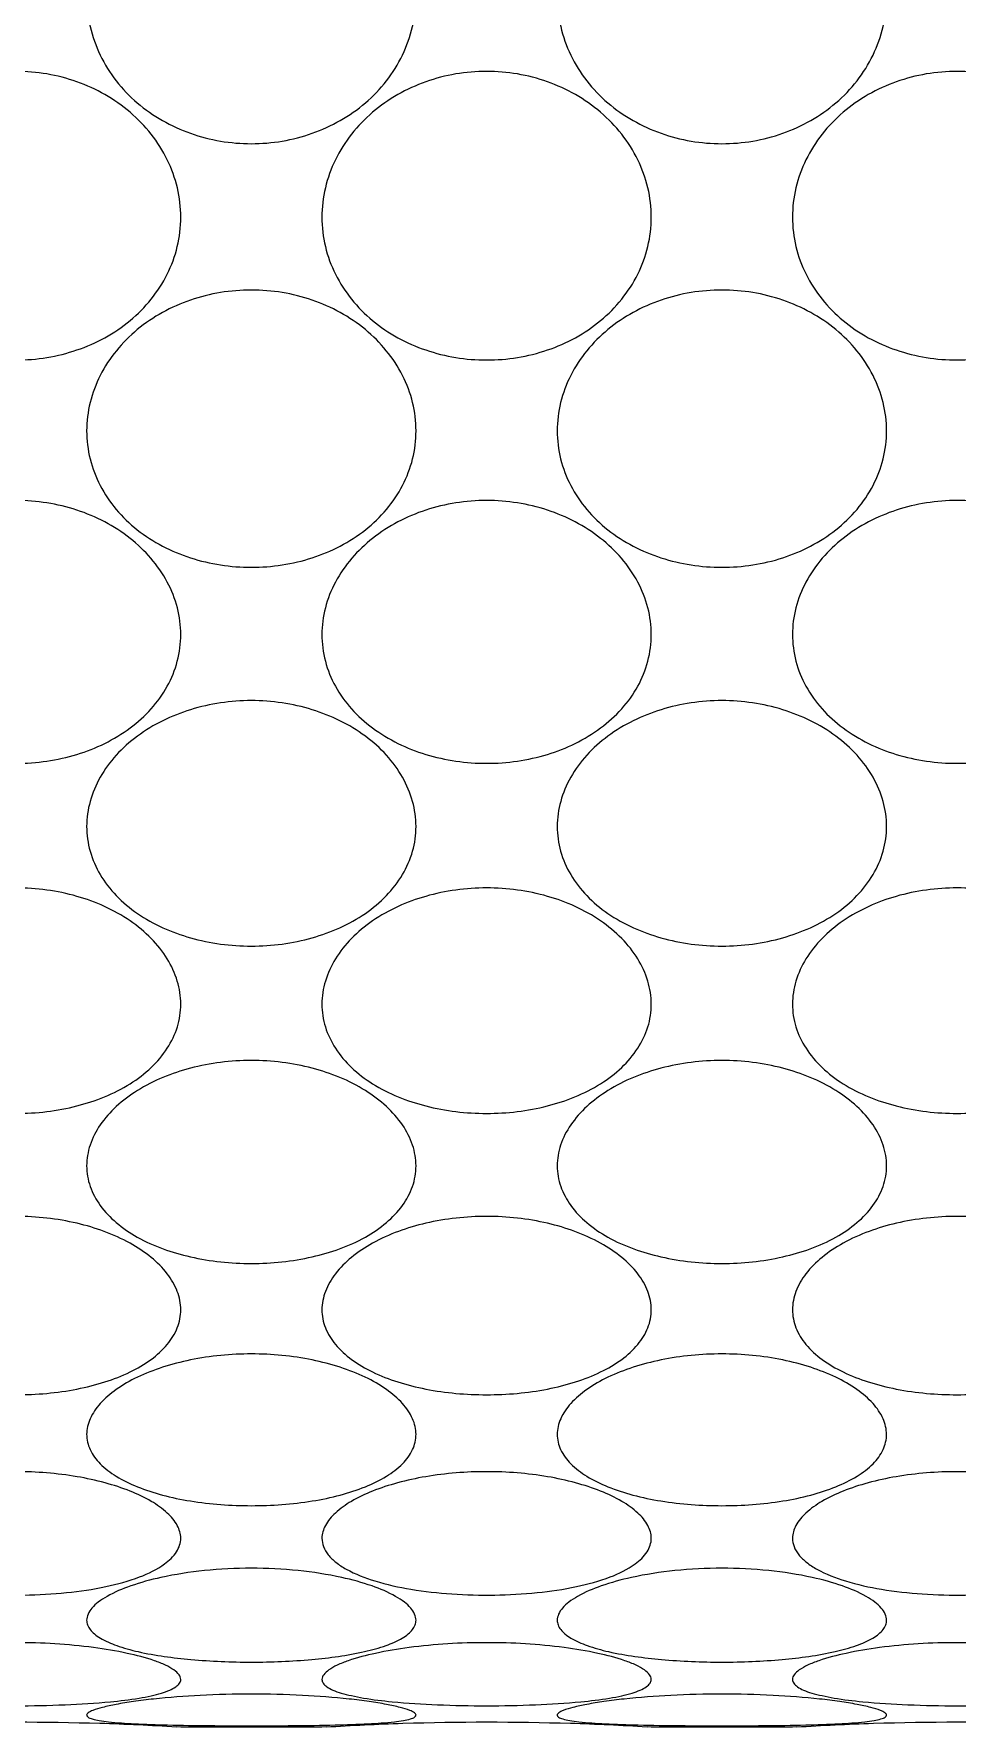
# Model space of a CAD drawing. Header units: inches. Extents: x 50354 to 53215, y -7830 to -6529.
# Drawn here: x 53092.4887 to 53092.705, y -6815.5686 to -6815.1719 of the extents above; entities that cross this region are included whole.
import ezdxf

# ---------------------------------------------------------------- set-up
doc = ezdxf.new("R2010")
doc.units = ezdxf.units.IN
doc.header["$MEASUREMENT"] = 0
doc.layers.add('XR_ID 1F_FUR$0$A-SANI-FIX', color=134, linetype='Continuous')

# ---------------------------------------------------------------- blocks, each defined once
blk = doc.blocks.new('XR_ID 1F_FUR$0$XR_1F FURN$0$A$C698E198A')
at = {"linetype": 'Continuous'}
for p, q in [((-12.998, -23.235), (-13, -23.26)), ((-13, -23.26), (-13, -24.1)), ((-13, -24.1), (-12.998, -24.125)), ((-12.998, -26.035), (-13, -26.06)), ((-13, -26.06), (-13, -26.9)), ((-13, -26.9), (-12.998, -26.925))]:
    blk.add_line(p, q, dxfattribs=at)
for centre, radius, start, end in [((-28.273, -22.28), 15.304, 358.1361, 1.8696), ((-28.314, -22.279), 15.345, 356.4273, 358.1366), ((-28.325, -25.082), 15.357, 1.8698, 3.572), ((-28.273, -25.08), 15.304, 358.1361, 1.8696), ((-28.314, -25.079), 15.345, 356.4273, 358.1366), ((-28.325, -27.882), 15.357, 1.8698, 3.572), ((-28.273, -27.88), 15.304, 358.1361, 1.8696)]:
    blk.add_arc(centre, radius, start, end, dxfattribs=at)
for points, knots in [([(-11.876, -21.3), (-11.85, -21.3), (-11.792, -21.318), (-11.718, -21.383), (-11.65, -21.48), (-11.591, -21.606), (-11.543, -21.754), (-11.494, -21.98), (-11.471, -22.28), (-11.494, -22.58), (-11.543, -22.806), (-11.591, -22.954), (-11.65, -23.08), (-11.718, -23.177), (-11.792, -23.242), (-11.85, -23.26), (-11.876, -23.26)], [0, 0, 0, 0, 0.034965, 0.077478, 0.129946, 0.191999, 0.262052, 0.338123, 0.499998, 0.661873, 0.737945, 0.808, 0.870054, 0.922523, 0.965035, 1, 1, 1, 1]), ([(-10.517, -23.26), (-10.553, -23.26), (-10.629, -23.245), (-10.731, -23.181), (-10.819, -23.082), (-10.893, -22.956), (-10.95, -22.806), (-11.007, -22.581), (-11.033, -22.28), (-11.007, -21.979), (-10.95, -21.754), (-10.893, -21.604), (-10.819, -21.478), (-10.731, -21.379), (-10.629, -21.315), (-10.553, -21.3), (-10.517, -21.3)], [0, 0, 0, 0, 0.045372, 0.093928, 0.148271, 0.20922, 0.276239, 0.348114, 0.500002, 0.65189, 0.723764, 0.790783, 0.851731, 0.906073, 0.954628, 1, 1, 1, 1]), ([(-10.517, -21.3), (-10.48, -21.3), (-10.402, -21.316), (-10.295, -21.379), (-10.199, -21.477), (-10.084, -21.652), (-9.987, -21.923), (-9.948, -22.279), (-9.987, -22.636), (-10.083, -22.908), (-10.198, -23.083), (-10.295, -23.181), (-10.402, -23.244), (-10.48, -23.26), (-10.517, -23.26)], [0, 0, 0, 0, 0.045325, 0.094979, 0.15068, 0.212543, 0.350671, 0.499755, 0.648875, 0.787118, 0.849076, 0.904873, 0.954631, 1, 1, 1, 1]), ([(-8.699, -23.26), (-8.744, -23.26), (-8.838, -23.246), (-8.967, -23.183), (-9.082, -23.085), (-9.213, -22.912), (-9.321, -22.638), (-9.363, -22.28), (-9.321, -21.922), (-9.213, -21.648), (-9.082, -21.475), (-8.967, -21.377), (-8.838, -21.314), (-8.744, -21.3), (-8.699, -21.3)], [0, 0, 0, 0, 0.053016, 0.107462, 0.164933, 0.226177, 0.358763, 0.499998, 0.641234, 0.773822, 0.835067, 0.892538, 0.946984, 1, 1, 1, 1]), ([(-8.699, -21.3), (-8.652, -21.3), (-8.557, -21.315), (-8.423, -21.377), (-8.302, -21.474), (-8.16, -21.647), (-8.039, -21.919), (-7.991, -22.28), (-8.039, -22.641), (-8.16, -22.913), (-8.302, -23.086), (-8.423, -23.183), (-8.557, -23.245), (-8.652, -23.26), (-8.699, -23.26)], [0, 0, 0, 0, 0.05273, 0.107892, 0.166442, 0.228535, 0.360979, 0.499998, 0.639018, 0.771464, 0.833558, 0.892108, 0.947271, 1, 1, 1, 1]), ([(-6.5, -23.26), (-6.553, -23.26), (-6.661, -23.246), (-6.812, -23.185), (-6.947, -23.087), (-7.101, -22.916), (-7.232, -22.643), (-7.283, -22.28), (-7.232, -21.917), (-7.101, -21.644), (-6.947, -21.473), (-6.812, -21.375), (-6.661, -21.314), (-6.553, -21.3), (-6.5, -21.3)], [0, 0, 0, 0, 0.05807, 0.116648, 0.176553, 0.238282, 0.366741, 0.499998, 0.633256, 0.761717, 0.823447, 0.883352, 0.94193, 1, 1, 1, 1]), ([(-6.5, -21.3), (-6.446, -21.3), (-6.338, -21.314), (-6.129, -21.397), (-5.906, -21.593), (-5.74, -21.915), (-5.683, -22.28), (-5.74, -22.645), (-5.906, -22.967), (-6.129, -23.163), (-6.338, -23.246), (-6.446, -23.26), (-6.5, -23.26)], [0, 0, 0, 0, 0.057826, 0.116908, 0.239465, 0.368128, 0.499999, 0.631869, 0.760534, 0.883092, 0.942174, 1, 1, 1, 1]), ([(-4.017, -23.26), (-4.076, -23.26), (-4.193, -23.246), (-4.36, -23.185), (-4.509, -23.088), (-4.68, -22.919), (-4.827, -22.647), (-4.886, -22.28), (-4.827, -21.913), (-4.68, -21.641), (-4.509, -21.472), (-4.36, -21.375), (-4.193, -21.314), (-4.076, -21.3), (-4.017, -21.3)], [0, 0, 0, 0, 0.06109, 0.122284, 0.183848, 0.246049, 0.372017, 0.500002, 0.627987, 0.753954, 0.816155, 0.877717, 0.93891, 1, 1, 1, 1]), ([(-4.017, -21.3), (-3.959, -21.3), (-3.84, -21.314), (-3.615, -21.395), (-3.373, -21.588), (-3.191, -21.912), (-3.128, -22.28), (-3.191, -22.648), (-3.373, -22.972), (-3.615, -23.165), (-3.84, -23.246), (-3.959, -23.26), (-4.017, -23.26)], [0, 0, 0, 0, 0.060936, 0.122432, 0.246563, 0.37277, 0.500002, 0.627234, 0.753441, 0.87757, 0.939065, 1, 1, 1, 1]), ([(-12.605, -21.457), (-12.587, -21.51), (-12.556, -21.63), (-12.51, -21.904), (-12.489, -22.28), (-12.51, -22.656), (-12.556, -22.93), (-12.587, -23.05), (-12.605, -23.103)], [0, 0, 0, 0, 0.100368, 0.222072, 0.499986, 0.777907, 0.899621, 1, 1, 1, 1]), ([(-12.06, -23.115), (-12.09, -23.061), (-12.139, -22.934), (-12.185, -22.723), (-12.211, -22.484), (-12.218, -22.233), (-12.204, -21.984), (-12.17, -21.754), (-12.117, -21.556), (-12.062, -21.441), (-12.029, -21.396)], [0, 0, 0, 0, 0.10395, 0.228487, 0.366625, 0.510839, 0.653655, 0.787569, 0.905128, 1, 1, 1, 1]), ([(-12.849, -22.842), (-12.858, -22.752), (-12.869, -22.565), (-12.875, -22.281), (-12.869, -21.996), (-12.858, -21.809), (-12.849, -21.719)], [0, 0, 0, 0, 0.239734, 0.499899, 0.760114, 1, 1, 1, 1]), ([(-12.968, -22.829), (-12.966, -22.811), (-12.962, -22.779), (-12.954, -22.742), (-12.947, -22.72), (-12.941, -22.708), (-12.934, -22.7), (-12.929, -22.7)], [0, 0, 0, 0, 0.401908, 0.701539, 0.811757, 0.896092, 1, 1, 1, 1]), ([(-12.929, -22.7), (-12.923, -22.7), (-12.911, -22.713), (-12.905, -22.727), (-12.901, -22.736)], [0, 0, 0, 0, 0.347255, 1, 1, 1, 1]), ([(-12.901, -22.736), (-12.894, -22.755), (-12.88, -22.801), (-12.863, -22.882), (-12.846, -22.984), (-12.826, -23.15), (-12.808, -23.384), (-12.801, -23.68), (-12.808, -23.976), (-12.826, -24.21), (-12.846, -24.376), (-12.863, -24.478), (-12.88, -24.559), (-12.894, -24.605), (-12.901, -24.624)], [0, 0, 0, 0, 0.031746, 0.075753, 0.130448, 0.194012, 0.34024, 0.500003, 0.659766, 0.805992, 0.869554, 0.924248, 0.968254, 1, 1, 1, 1]), ([(-12.55, -23.006), (-12.541, -22.963), (-12.52, -22.886), (-12.483, -22.799), (-12.448, -22.747), (-12.422, -22.721), (-12.394, -22.704), (-12.373, -22.7), (-12.364, -22.7)], [0, 0, 0, 0, 0.349245, 0.630114, 0.743606, 0.840326, 0.923707, 1, 1, 1, 1]), ([(-12.364, -22.7), (-12.352, -22.7), (-12.325, -22.707), (-12.288, -22.732), (-12.253, -22.771), (-12.205, -22.847), (-12.153, -22.971), (-12.123, -23.081), (-12.11, -23.142)], [0, 0, 0, 0, 0.068375, 0.148578, 0.246055, 0.362615, 0.650483, 1, 1, 1, 1]), ([(-11.258, -24.66), (-11.289, -24.66), (-11.355, -24.644), (-11.441, -24.579), (-11.514, -24.481), (-11.575, -24.354), (-11.623, -24.206), (-11.67, -23.98), (-11.691, -23.68), (-11.67, -23.38), (-11.623, -23.154), (-11.575, -23.006), (-11.514, -22.879), (-11.441, -22.781), (-11.355, -22.716), (-11.289, -22.7), (-11.258, -22.7)], [0, 0, 0, 0, 0.040443, 0.085413, 0.13809, 0.199102, 0.267542, 0.341798, 0.500002, 0.658205, 0.73246, 0.800899, 0.86191, 0.914587, 0.959557, 1, 1, 1, 1]), ([(-11.258, -22.7), (-11.227, -22.7), (-11.158, -22.717), (-11.067, -22.781), (-10.984, -22.879), (-10.913, -23.005), (-10.855, -23.154), (-10.797, -23.379), (-10.768, -23.68), (-10.797, -23.981), (-10.855, -24.206), (-10.913, -24.355), (-10.984, -24.481), (-11.067, -24.579), (-11.158, -24.643), (-11.227, -24.66), (-11.258, -24.66)], [0, 0, 0, 0, 0.040538, 0.086791, 0.140875, 0.202752, 0.271258, 0.3448, 0.500002, 0.655203, 0.728744, 0.797249, 0.859124, 0.913209, 0.959461, 1, 1, 1, 1]), ([(-9.661, -24.66), (-9.702, -24.66), (-9.787, -24.645), (-9.903, -24.582), (-10.005, -24.484), (-10.123, -24.309), (-10.217, -24.036), (-10.254, -23.68), (-10.217, -23.324), (-10.123, -23.051), (-10.005, -22.876), (-9.903, -22.778), (-9.787, -22.715), (-9.702, -22.7), (-9.661, -22.7)], [0, 0, 0, 0, 0.049573, 0.101307, 0.157294, 0.218355, 0.353731, 0.500001, 0.646272, 0.781646, 0.842706, 0.898693, 0.950427, 1, 1, 1, 1]), ([(-9.661, -22.7), (-9.619, -22.7), (-9.532, -22.715), (-9.411, -22.778), (-9.301, -22.876), (-9.172, -23.049), (-9.063, -23.321), (-9.019, -23.68), (-9.063, -24.039), (-9.172, -24.311), (-9.301, -24.484), (-9.411, -24.582), (-9.532, -24.645), (-9.619, -24.66), (-9.661, -24.66)], [0, 0, 0, 0, 0.049365, 0.101995, 0.159209, 0.221173, 0.356257, 0.500001, 0.643746, 0.778828, 0.840791, 0.898004, 0.950635, 1, 1, 1, 1]), ([(-7.641, -24.66), (-7.691, -24.66), (-7.792, -24.646), (-7.933, -24.584), (-8.059, -24.486), (-8.202, -24.314), (-8.322, -24.041), (-8.369, -23.68), (-8.322, -23.319), (-8.202, -23.046), (-8.059, -22.874), (-7.933, -22.776), (-7.792, -22.714), (-7.691, -22.7), (-7.641, -22.7)], [0, 0, 0, 0, 0.055824, 0.112542, 0.171326, 0.232805, 0.363103, 0.500001, 0.6369, 0.767196, 0.828674, 0.887458, 0.944176, 1, 1, 1, 1]), ([(-7.641, -22.7), (-7.591, -22.7), (-7.489, -22.715), (-7.344, -22.776), (-7.212, -22.873), (-7.059, -23.045), (-6.928, -23.317), (-6.875, -23.68), (-6.928, -24.043), (-7.059, -24.315), (-7.212, -24.487), (-7.344, -24.584), (-7.489, -24.645), (-7.591, -24.66), (-7.641, -24.66)], [0, 0, 0, 0, 0.055502, 0.11278, 0.172484, 0.234728, 0.364992, 0.500001, 0.63501, 0.765272, 0.827515, 0.887219, 0.944497, 1, 1, 1, 1]), ([(-5.288, -24.66), (-5.344, -24.66), (-5.457, -24.646), (-5.616, -24.585), (-5.76, -24.488), (-5.923, -24.318), (-6.063, -24.045), (-6.118, -23.68), (-6.063, -23.315), (-5.923, -23.042), (-5.76, -22.872), (-5.616, -22.775), (-5.457, -22.714), (-5.344, -22.7), (-5.288, -22.7)], [0, 0, 0, 0, 0.059816, 0.11987, 0.180701, 0.242673, 0.369706, 0.500001, 0.630296, 0.757328, 0.819299, 0.880129, 0.940184, 1, 1, 1, 1]), ([(-5.288, -22.7), (-5.231, -22.7), (-5.117, -22.714), (-4.899, -22.796), (-4.665, -22.99), (-4.49, -23.313), (-4.43, -23.68), (-4.49, -24.047), (-4.665, -24.37), (-4.899, -24.564), (-5.117, -24.646), (-5.231, -24.66), (-5.288, -24.66)], [0, 0, 0, 0, 0.059605, 0.120053, 0.243502, 0.370771, 0.500001, 0.629231, 0.756498, 0.879946, 0.940395, 1, 1, 1, 1]), ([(-2.703, -24.66), (-2.763, -24.66), (-2.884, -24.646), (-3.055, -24.585), (-3.21, -24.489), (-3.385, -24.32), (-3.538, -24.048), (-3.6, -23.68), (-3.538, -23.312), (-3.385, -23.04), (-3.21, -22.871), (-3.055, -22.775), (-2.884, -22.714), (-2.763, -22.7), (-2.703, -22.7)], [0, 0, 0, 0, 0.061998, 0.123968, 0.186064, 0.248436, 0.373682, 0.500001, 0.62632, 0.751564, 0.813936, 0.876031, 0.938002, 1, 1, 1, 1]), ([(-12.987, -23.181), (-12.985, -23.115), (-12.981, -22.998), (-12.974, -22.881), (-12.968, -22.829)], [0, 0, 0, 0, 0.560169, 1, 1, 1, 1]), ([(-12.716, -23.26), (-12.724, -23.26), (-12.742, -23.253), (-12.763, -23.228), (-12.782, -23.192), (-12.799, -23.142), (-12.814, -23.081), (-12.834, -22.98), (-12.843, -22.899), (-12.849, -22.842)], [0, 0, 0, 0, 0.051938, 0.118849, 0.208602, 0.323036, 0.461504, 0.622134, 1, 1, 1, 1]), ([(-12.551, -24.354), (-12.574, -24.251), (-12.604, -24.026), (-12.618, -23.68), (-12.604, -23.334), (-12.574, -23.109), (-12.55, -23.006)], [0, 0, 0, 0, 0.23461, 0.500046, 0.765459, 1, 1, 1, 1]), ([(-12.605, -23.103), (-12.613, -23.125), (-12.628, -23.166), (-12.656, -23.216), (-12.683, -23.249), (-12.706, -23.26), (-12.716, -23.26)], [0, 0, 0, 0, 0.360851, 0.644967, 0.852372, 1, 1, 1, 1]), ([(-12.11, -23.142), (-12.091, -23.227), (-12.064, -23.406), (-12.05, -23.68), (-12.064, -23.954), (-12.091, -24.133), (-12.11, -24.218)], [0, 0, 0, 0, 0.241927, 0.499987, 0.758053, 1, 1, 1, 1]), ([(-11.876, -23.26), (-11.893, -23.26), (-11.929, -23.253), (-11.978, -23.223), (-12.023, -23.175), (-12.048, -23.137), (-12.06, -23.115)], [0, 0, 0, 0, 0.208603, 0.43564, 0.69689, 1, 1, 1, 1]), ([(-12.987, -24.178), (-12.991, -24.012), (-12.993, -23.679), (-12.991, -23.347), (-12.987, -23.181)], [0, 0, 0, 0, 0.500087, 1, 1, 1, 1]), ([(-12.849, -24.519), (-12.844, -24.462), (-12.834, -24.381), (-12.815, -24.279), (-12.799, -24.218), (-12.782, -24.169), (-12.763, -24.132), (-12.742, -24.107), (-12.724, -24.1), (-12.716, -24.1)], [0, 0, 0, 0, 0.377864, 0.538515, 0.677008, 0.791463, 0.881221, 0.94811, 1, 1, 1, 1]), ([(-12.716, -24.1), (-12.706, -24.1), (-12.683, -24.111), (-12.656, -24.144), (-12.628, -24.194), (-12.613, -24.235), (-12.605, -24.257)], [0, 0, 0, 0, 0.147642, 0.355049, 0.63916, 1, 1, 1, 1]), ([(-12.029, -24.196), (-12.009, -24.169), (-11.975, -24.132), (-11.918, -24.105), (-11.89, -24.1), (-11.876, -24.1)], [0, 0, 0, 0, 0.546591, 0.779569, 1, 1, 1, 1]), ([(-11.876, -24.1), (-11.85, -24.1), (-11.792, -24.118), (-11.718, -24.183), (-11.65, -24.28), (-11.591, -24.406), (-11.543, -24.554), (-11.494, -24.78), (-11.471, -25.08), (-11.494, -25.38), (-11.543, -25.606), (-11.591, -25.754), (-11.65, -25.88), (-11.718, -25.977), (-11.792, -26.042), (-11.85, -26.06), (-11.876, -26.06)], [0, 0, 0, 0, 0.034965, 0.077478, 0.129946, 0.191999, 0.262052, 0.338123, 0.499998, 0.661873, 0.737945, 0.808, 0.870054, 0.922523, 0.965035, 1, 1, 1, 1]), ([(-10.517, -26.06), (-10.553, -26.06), (-10.629, -26.045), (-10.731, -25.981), (-10.819, -25.882), (-10.893, -25.756), (-10.95, -25.606), (-11.007, -25.381), (-11.033, -25.08), (-11.007, -24.779), (-10.95, -24.554), (-10.893, -24.404), (-10.819, -24.278), (-10.731, -24.179), (-10.629, -24.115), (-10.553, -24.1), (-10.517, -24.1)], [0, 0, 0, 0, 0.045372, 0.093928, 0.148271, 0.20922, 0.276239, 0.348114, 0.500002, 0.65189, 0.723764, 0.790783, 0.851731, 0.906073, 0.954628, 1, 1, 1, 1]), ([(-10.517, -24.1), (-10.48, -24.1), (-10.402, -24.116), (-10.295, -24.179), (-10.199, -24.277), (-10.084, -24.452), (-9.987, -24.723), (-9.948, -25.079), (-9.987, -25.436), (-10.083, -25.708), (-10.198, -25.883), (-10.295, -25.981), (-10.402, -26.044), (-10.48, -26.06), (-10.517, -26.06)], [0, 0, 0, 0, 0.045325, 0.094979, 0.15068, 0.212543, 0.350671, 0.499755, 0.648875, 0.787118, 0.849076, 0.904873, 0.954631, 1, 1, 1, 1]), ([(-8.699, -26.06), (-8.744, -26.06), (-8.838, -26.046), (-8.967, -25.983), (-9.082, -25.885), (-9.213, -25.712), (-9.321, -25.438), (-9.363, -25.08), (-9.321, -24.722), (-9.213, -24.448), (-9.082, -24.275), (-8.967, -24.177), (-8.838, -24.114), (-8.744, -24.1), (-8.699, -24.1)], [0, 0, 0, 0, 0.053016, 0.107462, 0.164933, 0.226177, 0.358763, 0.499998, 0.641234, 0.773822, 0.835067, 0.892538, 0.946984, 1, 1, 1, 1]), ([(-8.699, -24.1), (-8.652, -24.1), (-8.557, -24.115), (-8.423, -24.177), (-8.302, -24.274), (-8.16, -24.447), (-8.039, -24.719), (-7.991, -25.08), (-8.039, -25.441), (-8.16, -25.713), (-8.302, -25.886), (-8.423, -25.983), (-8.557, -26.045), (-8.652, -26.06), (-8.699, -26.06)], [0, 0, 0, 0, 0.05273, 0.107892, 0.166442, 0.228535, 0.360979, 0.499998, 0.639018, 0.771464, 0.833558, 0.892108, 0.947271, 1, 1, 1, 1]), ([(-6.5, -26.06), (-6.553, -26.06), (-6.661, -26.046), (-6.812, -25.985), (-6.947, -25.887), (-7.101, -25.716), (-7.232, -25.443), (-7.283, -25.08), (-7.232, -24.717), (-7.101, -24.444), (-6.947, -24.273), (-6.812, -24.175), (-6.661, -24.114), (-6.553, -24.1), (-6.5, -24.1)], [0, 0, 0, 0, 0.05807, 0.116648, 0.176553, 0.238282, 0.366741, 0.499998, 0.633256, 0.761717, 0.823447, 0.883352, 0.94193, 1, 1, 1, 1]), ([(-6.5, -24.1), (-6.446, -24.1), (-6.338, -24.114), (-6.129, -24.197), (-5.906, -24.393), (-5.74, -24.715), (-5.683, -25.08), (-5.74, -25.445), (-5.906, -25.767), (-6.129, -25.963), (-6.338, -26.046), (-6.446, -26.06), (-6.5, -26.06)], [0, 0, 0, 0, 0.057826, 0.116908, 0.239465, 0.368128, 0.499999, 0.631869, 0.760534, 0.883092, 0.942174, 1, 1, 1, 1]), ([(-4.017, -26.06), (-4.076, -26.06), (-4.193, -26.046), (-4.36, -25.985), (-4.509, -25.888), (-4.68, -25.719), (-4.827, -25.447), (-4.886, -25.08), (-4.827, -24.713), (-4.68, -24.441), (-4.509, -24.272), (-4.36, -24.175), (-4.193, -24.114), (-4.076, -24.1), (-4.017, -24.1)], [0, 0, 0, 0, 0.06109, 0.122284, 0.183848, 0.246049, 0.372017, 0.500002, 0.627987, 0.753954, 0.816155, 0.877717, 0.93891, 1, 1, 1, 1]), ([(-4.017, -24.1), (-3.959, -24.1), (-3.84, -24.114), (-3.615, -24.195), (-3.373, -24.388), (-3.191, -24.712), (-3.128, -25.08), (-3.191, -25.448), (-3.373, -25.772), (-3.615, -25.965), (-3.84, -26.046), (-3.959, -26.06), (-4.017, -26.06)], [0, 0, 0, 0, 0.060936, 0.122432, 0.246563, 0.37277, 0.500002, 0.627234, 0.753441, 0.87757, 0.939065, 1, 1, 1, 1]), ([(-12.968, -24.531), (-12.974, -24.479), (-12.981, -24.362), (-12.985, -24.244), (-12.987, -24.178)], [0, 0, 0, 0, 0.43969, 1, 1, 1, 1]), ([(-12.605, -24.257), (-12.587, -24.31), (-12.556, -24.43), (-12.51, -24.704), (-12.489, -25.08), (-12.51, -25.456), (-12.556, -25.73), (-12.587, -25.85), (-12.605, -25.903)], [0, 0, 0, 0, 0.100368, 0.222072, 0.499986, 0.777907, 0.899621, 1, 1, 1, 1]), ([(-12.11, -24.218), (-12.123, -24.279), (-12.153, -24.389), (-12.205, -24.513), (-12.253, -24.589), (-12.288, -24.628), (-12.325, -24.653), (-12.352, -24.66), (-12.364, -24.66)], [0, 0, 0, 0, 0.349516, 0.637392, 0.753955, 0.851433, 0.931632, 1, 1, 1, 1]), ([(-12.06, -25.915), (-12.09, -25.861), (-12.139, -25.734), (-12.185, -25.523), (-12.211, -25.284), (-12.218, -25.033), (-12.204, -24.784), (-12.17, -24.554), (-12.117, -24.356), (-12.062, -24.241), (-12.029, -24.196)], [0, 0, 0, 0, 0.10395, 0.228487, 0.366625, 0.510839, 0.653655, 0.787569, 0.905128, 1, 1, 1, 1]), ([(-12.364, -24.66), (-12.373, -24.66), (-12.394, -24.656), (-12.422, -24.639), (-12.448, -24.613), (-12.483, -24.561), (-12.52, -24.474), (-12.541, -24.397), (-12.551, -24.354)], [0, 0, 0, 0, 0.076266, 0.159626, 0.256338, 0.369832, 0.650724, 1, 1, 1, 1]), ([(-12.929, -24.66), (-12.934, -24.66), (-12.941, -24.652), (-12.947, -24.64), (-12.954, -24.618), (-12.961, -24.581), (-12.966, -24.549), (-12.968, -24.531)], [0, 0, 0, 0, 0.10394, 0.188277, 0.298492, 0.598106, 1, 1, 1, 1]), ([(-12.849, -25.642), (-12.858, -25.552), (-12.869, -25.365), (-12.875, -25.081), (-12.869, -24.796), (-12.858, -24.609), (-12.849, -24.519)], [0, 0, 0, 0, 0.239734, 0.499899, 0.760114, 1, 1, 1, 1]), ([(-12.901, -24.624), (-12.905, -24.633), (-12.911, -24.647), (-12.923, -24.66), (-12.929, -24.66)], [0, 0, 0, 0, 0.65274, 1, 1, 1, 1]), ([(-12.968, -25.629), (-12.966, -25.611), (-12.962, -25.579), (-12.954, -25.542), (-12.947, -25.52), (-12.941, -25.508), (-12.934, -25.5), (-12.929, -25.5)], [0, 0, 0, 0, 0.401908, 0.701539, 0.811757, 0.896092, 1, 1, 1, 1]), ([(-12.929, -25.5), (-12.923, -25.5), (-12.911, -25.513), (-12.905, -25.527), (-12.901, -25.536)], [0, 0, 0, 0, 0.347255, 1, 1, 1, 1]), ([(-12.901, -25.536), (-12.894, -25.555), (-12.88, -25.601), (-12.863, -25.682), (-12.846, -25.784), (-12.826, -25.95), (-12.808, -26.184), (-12.801, -26.48), (-12.808, -26.776), (-12.826, -27.01), (-12.846, -27.176), (-12.863, -27.278), (-12.88, -27.359), (-12.894, -27.405), (-12.901, -27.424)], [0, 0, 0, 0, 0.031746, 0.075753, 0.130448, 0.194012, 0.34024, 0.500003, 0.659766, 0.805992, 0.869554, 0.924248, 0.968254, 1, 1, 1, 1]), ([(-12.55, -25.806), (-12.541, -25.763), (-12.52, -25.686), (-12.483, -25.599), (-12.448, -25.547), (-12.422, -25.521), (-12.394, -25.504), (-12.373, -25.5), (-12.364, -25.5)], [0, 0, 0, 0, 0.349245, 0.630114, 0.743606, 0.840326, 0.923707, 1, 1, 1, 1]), ([(-12.364, -25.5), (-12.352, -25.5), (-12.325, -25.507), (-12.288, -25.532), (-12.253, -25.571), (-12.205, -25.647), (-12.153, -25.771), (-12.123, -25.881), (-12.11, -25.942)], [0, 0, 0, 0, 0.068375, 0.148578, 0.246055, 0.362615, 0.650483, 1, 1, 1, 1]), ([(-11.258, -27.46), (-11.289, -27.46), (-11.355, -27.444), (-11.441, -27.379), (-11.514, -27.281), (-11.575, -27.154), (-11.623, -27.006), (-11.67, -26.78), (-11.691, -26.48), (-11.67, -26.18), (-11.623, -25.954), (-11.575, -25.806), (-11.514, -25.679), (-11.441, -25.581), (-11.355, -25.516), (-11.289, -25.5), (-11.258, -25.5)], [0, 0, 0, 0, 0.040443, 0.085413, 0.13809, 0.199102, 0.267542, 0.341798, 0.500002, 0.658205, 0.73246, 0.800899, 0.86191, 0.914587, 0.959557, 1, 1, 1, 1]), ([(-11.258, -25.5), (-11.227, -25.5), (-11.158, -25.517), (-11.067, -25.581), (-10.984, -25.679), (-10.913, -25.805), (-10.855, -25.954), (-10.797, -26.179), (-10.768, -26.48), (-10.797, -26.781), (-10.855, -27.006), (-10.913, -27.155), (-10.984, -27.281), (-11.067, -27.379), (-11.158, -27.443), (-11.227, -27.46), (-11.258, -27.46)], [0, 0, 0, 0, 0.040538, 0.086791, 0.140875, 0.202752, 0.271258, 0.3448, 0.500002, 0.655203, 0.728744, 0.797249, 0.859124, 0.913209, 0.959461, 1, 1, 1, 1]), ([(-9.661, -27.46), (-9.702, -27.46), (-9.787, -27.445), (-9.903, -27.382), (-10.005, -27.284), (-10.123, -27.109), (-10.217, -26.836), (-10.254, -26.48), (-10.217, -26.124), (-10.123, -25.851), (-10.005, -25.676), (-9.903, -25.578), (-9.787, -25.515), (-9.702, -25.5), (-9.661, -25.5)], [0, 0, 0, 0, 0.049573, 0.101307, 0.157294, 0.218355, 0.353731, 0.500001, 0.646272, 0.781646, 0.842706, 0.898693, 0.950427, 1, 1, 1, 1]), ([(-9.661, -25.5), (-9.619, -25.5), (-9.532, -25.515), (-9.411, -25.578), (-9.301, -25.676), (-9.172, -25.849), (-9.063, -26.121), (-9.019, -26.48), (-9.063, -26.839), (-9.172, -27.111), (-9.301, -27.284), (-9.411, -27.382), (-9.532, -27.445), (-9.619, -27.46), (-9.661, -27.46)], [0, 0, 0, 0, 0.049365, 0.101995, 0.159209, 0.221173, 0.356257, 0.500001, 0.643746, 0.778828, 0.840791, 0.898004, 0.950635, 1, 1, 1, 1]), ([(-7.641, -27.46), (-7.691, -27.46), (-7.792, -27.446), (-7.933, -27.384), (-8.059, -27.286), (-8.202, -27.114), (-8.322, -26.841), (-8.369, -26.48), (-8.322, -26.119), (-8.202, -25.846), (-8.059, -25.674), (-7.933, -25.576), (-7.792, -25.514), (-7.691, -25.5), (-7.641, -25.5)], [0, 0, 0, 0, 0.055824, 0.112542, 0.171326, 0.232805, 0.363103, 0.500001, 0.6369, 0.767196, 0.828674, 0.887458, 0.944176, 1, 1, 1, 1]), ([(-7.641, -25.5), (-7.591, -25.5), (-7.489, -25.515), (-7.344, -25.576), (-7.212, -25.673), (-7.059, -25.845), (-6.928, -26.117), (-6.875, -26.48), (-6.928, -26.843), (-7.059, -27.115), (-7.212, -27.287), (-7.344, -27.384), (-7.489, -27.445), (-7.591, -27.46), (-7.641, -27.46)], [0, 0, 0, 0, 0.055502, 0.11278, 0.172484, 0.234728, 0.364992, 0.500001, 0.63501, 0.765272, 0.827515, 0.887219, 0.944497, 1, 1, 1, 1]), ([(-5.288, -27.46), (-5.344, -27.46), (-5.457, -27.446), (-5.616, -27.385), (-5.76, -27.288), (-5.923, -27.118), (-6.063, -26.845), (-6.118, -26.48), (-6.063, -26.115), (-5.923, -25.842), (-5.76, -25.672), (-5.616, -25.575), (-5.457, -25.514), (-5.344, -25.5), (-5.288, -25.5)], [0, 0, 0, 0, 0.059816, 0.11987, 0.180701, 0.242673, 0.369706, 0.500001, 0.630296, 0.757328, 0.819299, 0.880129, 0.940184, 1, 1, 1, 1]), ([(-5.288, -25.5), (-5.231, -25.5), (-5.117, -25.514), (-4.899, -25.596), (-4.665, -25.79), (-4.49, -26.113), (-4.43, -26.48), (-4.49, -26.847), (-4.665, -27.17), (-4.899, -27.364), (-5.117, -27.446), (-5.231, -27.46), (-5.288, -27.46)], [0, 0, 0, 0, 0.059605, 0.120053, 0.243502, 0.370771, 0.500001, 0.629231, 0.756498, 0.879946, 0.940395, 1, 1, 1, 1]), ([(-2.703, -27.46), (-2.763, -27.46), (-2.884, -27.446), (-3.055, -27.385), (-3.21, -27.289), (-3.385, -27.12), (-3.538, -26.848), (-3.6, -26.48), (-3.538, -26.112), (-3.385, -25.84), (-3.21, -25.671), (-3.055, -25.575), (-2.884, -25.514), (-2.763, -25.5), (-2.703, -25.5)], [0, 0, 0, 0, 0.061998, 0.123968, 0.186064, 0.248436, 0.373682, 0.500001, 0.62632, 0.751564, 0.813936, 0.876031, 0.938002, 1, 1, 1, 1]), ([(-12.987, -25.981), (-12.985, -25.915), (-12.981, -25.798), (-12.974, -25.681), (-12.968, -25.629)], [0, 0, 0, 0, 0.560169, 1, 1, 1, 1]), ([(-12.716, -26.06), (-12.724, -26.06), (-12.742, -26.053), (-12.763, -26.028), (-12.782, -25.992), (-12.799, -25.942), (-12.814, -25.881), (-12.834, -25.78), (-12.843, -25.699), (-12.849, -25.642)], [0, 0, 0, 0, 0.051938, 0.118849, 0.208602, 0.323036, 0.461504, 0.622134, 1, 1, 1, 1]), ([(-12.551, -27.154), (-12.574, -27.051), (-12.604, -26.826), (-12.618, -26.48), (-12.604, -26.134), (-12.574, -25.909), (-12.55, -25.806)], [0, 0, 0, 0, 0.23461, 0.500046, 0.765459, 1, 1, 1, 1]), ([(-12.987, -26.978), (-12.991, -26.812), (-12.993, -26.479), (-12.991, -26.147), (-12.987, -25.981)], [0, 0, 0, 0, 0.500087, 1, 1, 1, 1]), ([(-12.605, -25.903), (-12.613, -25.925), (-12.628, -25.966), (-12.656, -26.016), (-12.683, -26.049), (-12.706, -26.06), (-12.716, -26.06)], [0, 0, 0, 0, 0.360851, 0.644967, 0.852372, 1, 1, 1, 1]), ([(-12.11, -25.942), (-12.091, -26.027), (-12.064, -26.206), (-12.05, -26.48), (-12.064, -26.754), (-12.091, -26.933), (-12.11, -27.018)], [0, 0, 0, 0, 0.241927, 0.499987, 0.758053, 1, 1, 1, 1]), ([(-11.876, -26.06), (-11.893, -26.06), (-11.929, -26.053), (-11.978, -26.023), (-12.023, -25.975), (-12.048, -25.937), (-12.06, -25.915)], [0, 0, 0, 0, 0.208603, 0.43564, 0.69689, 1, 1, 1, 1]), ([(-12.968, -27.331), (-12.974, -27.279), (-12.981, -27.162), (-12.985, -27.044), (-12.987, -26.978)], [0, 0, 0, 0, 0.43969, 1, 1, 1, 1]), ([(-12.849, -27.319), (-12.844, -27.262), (-12.834, -27.181), (-12.815, -27.079), (-12.799, -27.018), (-12.782, -26.969), (-12.763, -26.932), (-12.742, -26.907), (-12.724, -26.9), (-12.716, -26.9)], [0, 0, 0, 0, 0.377864, 0.538515, 0.677008, 0.791463, 0.881221, 0.94811, 1, 1, 1, 1]), ([(-12.716, -26.9), (-12.706, -26.9), (-12.683, -26.911), (-12.656, -26.944), (-12.628, -26.994), (-12.613, -27.035), (-12.605, -27.057)], [0, 0, 0, 0, 0.147642, 0.355049, 0.63916, 1, 1, 1, 1]), ([(-12.06, -28.715), (-12.09, -28.661), (-12.139, -28.534), (-12.185, -28.323), (-12.211, -28.084), (-12.218, -27.833), (-12.204, -27.584), (-12.17, -27.354), (-12.117, -27.156), (-12.062, -27.041), (-12.029, -26.996)], [0, 0, 0, 0, 0.10395, 0.228487, 0.366625, 0.510839, 0.653655, 0.787569, 0.905128, 1, 1, 1, 1]), ([(-12.029, -26.996), (-12.009, -26.969), (-11.975, -26.932), (-11.918, -26.905), (-11.89, -26.9), (-11.876, -26.9)], [0, 0, 0, 0, 0.546591, 0.779569, 1, 1, 1, 1]), ([(-11.876, -26.9), (-11.85, -26.9), (-11.792, -26.918), (-11.718, -26.983), (-11.65, -27.08), (-11.591, -27.206), (-11.543, -27.354), (-11.494, -27.58), (-11.471, -27.88), (-11.494, -28.18), (-11.543, -28.406), (-11.591, -28.554), (-11.65, -28.68), (-11.718, -28.777), (-11.792, -28.842), (-11.85, -28.86), (-11.876, -28.86)], [0, 0, 0, 0, 0.034965, 0.077478, 0.129946, 0.191999, 0.262052, 0.338123, 0.499998, 0.661873, 0.737945, 0.808, 0.870054, 0.922523, 0.965035, 1, 1, 1, 1]), ([(-10.517, -28.86), (-10.553, -28.86), (-10.629, -28.845), (-10.731, -28.781), (-10.819, -28.682), (-10.893, -28.556), (-10.95, -28.406), (-11.007, -28.181), (-11.033, -27.88), (-11.007, -27.579), (-10.95, -27.354), (-10.893, -27.204), (-10.819, -27.078), (-10.731, -26.979), (-10.629, -26.915), (-10.553, -26.9), (-10.517, -26.9)], [0, 0, 0, 0, 0.045372, 0.093928, 0.148271, 0.20922, 0.276239, 0.348114, 0.500002, 0.65189, 0.723764, 0.790783, 0.851731, 0.906073, 0.954628, 1, 1, 1, 1]), ([(-10.517, -26.9), (-10.48, -26.9), (-10.402, -26.916), (-10.295, -26.979), (-10.199, -27.077), (-10.084, -27.252), (-9.987, -27.523), (-9.948, -27.879), (-9.987, -28.236), (-10.083, -28.508), (-10.198, -28.683), (-10.295, -28.781), (-10.402, -28.844), (-10.48, -28.86), (-10.517, -28.86)], [0, 0, 0, 0, 0.045325, 0.094979, 0.15068, 0.212543, 0.350671, 0.499755, 0.648875, 0.787118, 0.849076, 0.904873, 0.954631, 1, 1, 1, 1]), ([(-8.699, -28.86), (-8.744, -28.86), (-8.838, -28.846), (-8.967, -28.783), (-9.082, -28.685), (-9.213, -28.512), (-9.321, -28.238), (-9.363, -27.88), (-9.321, -27.522), (-9.213, -27.248), (-9.082, -27.075), (-8.967, -26.977), (-8.838, -26.914), (-8.744, -26.9), (-8.699, -26.9)], [0, 0, 0, 0, 0.053016, 0.107462, 0.164933, 0.226177, 0.358763, 0.499998, 0.641234, 0.773822, 0.835067, 0.892538, 0.946984, 1, 1, 1, 1]), ([(-8.699, -26.9), (-8.652, -26.9), (-8.557, -26.915), (-8.423, -26.977), (-8.302, -27.074), (-8.16, -27.247), (-8.039, -27.519), (-7.991, -27.88), (-8.039, -28.241), (-8.16, -28.513), (-8.302, -28.686), (-8.423, -28.783), (-8.557, -28.845), (-8.652, -28.86), (-8.699, -28.86)], [0, 0, 0, 0, 0.05273, 0.107892, 0.166442, 0.228535, 0.360979, 0.499998, 0.639018, 0.771464, 0.833558, 0.892108, 0.947271, 1, 1, 1, 1]), ([(-6.5, -28.86), (-6.553, -28.86), (-6.661, -28.846), (-6.812, -28.785), (-6.947, -28.687), (-7.101, -28.516), (-7.232, -28.243), (-7.283, -27.88), (-7.232, -27.517), (-7.101, -27.244), (-6.947, -27.073), (-6.812, -26.975), (-6.661, -26.914), (-6.553, -26.9), (-6.5, -26.9)], [0, 0, 0, 0, 0.05807, 0.116648, 0.176553, 0.238282, 0.366741, 0.499998, 0.633256, 0.761717, 0.823447, 0.883352, 0.94193, 1, 1, 1, 1]), ([(-6.5, -26.9), (-6.446, -26.9), (-6.338, -26.914), (-6.129, -26.997), (-5.906, -27.193), (-5.74, -27.515), (-5.683, -27.88), (-5.74, -28.245), (-5.906, -28.567), (-6.129, -28.763), (-6.338, -28.846), (-6.446, -28.86), (-6.5, -28.86)], [0, 0, 0, 0, 0.057826, 0.116908, 0.239465, 0.368128, 0.499999, 0.631869, 0.760534, 0.883092, 0.942174, 1, 1, 1, 1]), ([(-4.017, -28.86), (-4.076, -28.86), (-4.193, -28.846), (-4.36, -28.785), (-4.509, -28.688), (-4.68, -28.519), (-4.827, -28.247), (-4.886, -27.88), (-4.827, -27.513), (-4.68, -27.241), (-4.509, -27.072), (-4.36, -26.975), (-4.193, -26.914), (-4.076, -26.9), (-4.017, -26.9)], [0, 0, 0, 0, 0.06109, 0.122284, 0.183848, 0.246049, 0.372017, 0.500002, 0.627987, 0.753954, 0.816155, 0.877717, 0.93891, 1, 1, 1, 1]), ([(-4.017, -26.9), (-3.959, -26.9), (-3.84, -26.914), (-3.615, -26.995), (-3.373, -27.188), (-3.191, -27.512), (-3.128, -27.88), (-3.191, -28.248), (-3.373, -28.572), (-3.615, -28.765), (-3.84, -28.846), (-3.959, -28.86), (-4.017, -28.86)], [0, 0, 0, 0, 0.060936, 0.122432, 0.246563, 0.37277, 0.500002, 0.627234, 0.753441, 0.87757, 0.939065, 1, 1, 1, 1]), ([(-12.605, -27.057), (-12.587, -27.11), (-12.556, -27.23), (-12.51, -27.504), (-12.489, -27.88), (-12.51, -28.256), (-12.556, -28.53), (-12.587, -28.65), (-12.605, -28.703)], [0, 0, 0, 0, 0.100368, 0.222072, 0.499986, 0.777907, 0.899621, 1, 1, 1, 1]), ([(-12.11, -27.018), (-12.123, -27.079), (-12.153, -27.189), (-12.205, -27.313), (-12.253, -27.389), (-12.288, -27.428), (-12.325, -27.453), (-12.352, -27.46), (-12.364, -27.46)], [0, 0, 0, 0, 0.349516, 0.637392, 0.753955, 0.851433, 0.931632, 1, 1, 1, 1]), ([(-12.364, -27.46), (-12.373, -27.46), (-12.394, -27.456), (-12.422, -27.439), (-12.448, -27.413), (-12.483, -27.361), (-12.52, -27.274), (-12.541, -27.197), (-12.551, -27.154)], [0, 0, 0, 0, 0.076266, 0.159626, 0.256338, 0.369832, 0.650724, 1, 1, 1, 1]), ([(-12.929, -27.46), (-12.934, -27.46), (-12.941, -27.452), (-12.947, -27.44), (-12.954, -27.418), (-12.961, -27.381), (-12.966, -27.349), (-12.968, -27.331)], [0, 0, 0, 0, 0.10394, 0.188277, 0.298492, 0.598106, 1, 1, 1, 1]), ([(-12.849, -28.442), (-12.858, -28.352), (-12.869, -28.165), (-12.875, -27.881), (-12.869, -27.596), (-12.858, -27.409), (-12.849, -27.319)], [0, 0, 0, 0, 0.239734, 0.499899, 0.760114, 1, 1, 1, 1]), ([(-12.901, -27.424), (-12.905, -27.433), (-12.911, -27.447), (-12.923, -27.46), (-12.929, -27.46)], [0, 0, 0, 0, 0.65274, 1, 1, 1, 1])]:
    blk.add_open_spline(points, degree=3, knots=knots, dxfattribs=at)

msp = doc.modelspace()

# ---------------------------------------------------------------- block references
at = {"layer": 'XR_ID 1F_FUR$0$A-SANI-FIX', "lineweight": 30, "xscale": -0.0393700787, "yscale": 0.0393700787, "zscale": 0.0393700787, "rotation": 270}
msp.add_blockref('XR_ID 1F_FUR$0$XR_1F FURN$0$A$C698E198A', (53093.58219, -6815.05674), dxfattribs=at)

doc.saveas('drawing.dxf')
